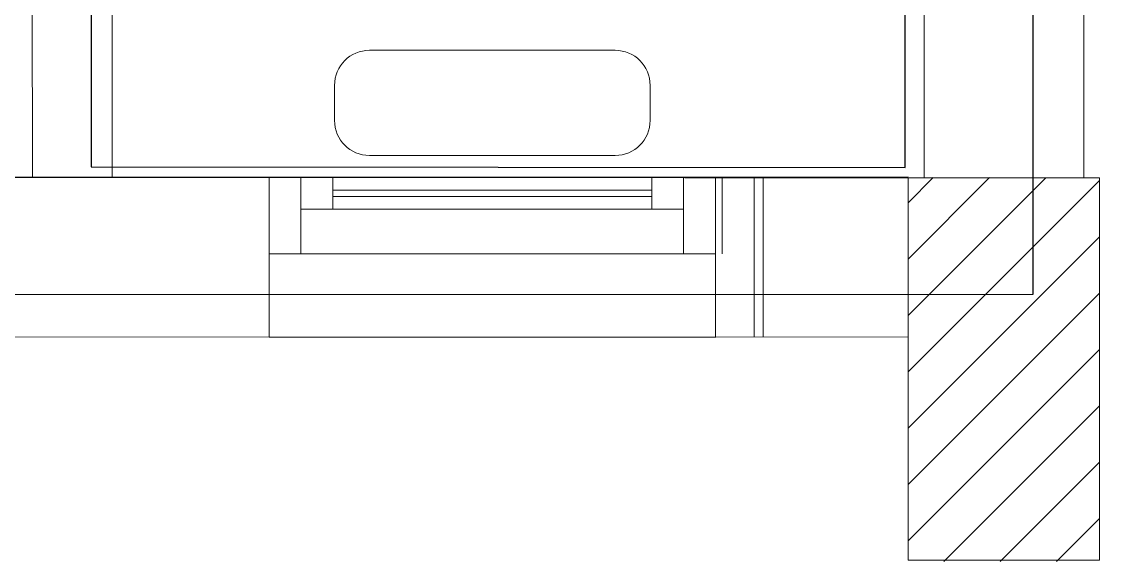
# Model space of a CAD drawing. Header units: inches. Extents: x 0 to 46333, y 12439 to 30520.
# Drawn here: x 18110 to 19800, y 15018 to 15866 of the extents above; entities that cross this region are included whole.
import ezdxf

# ---------------------------------------------------------------- set-up
doc = ezdxf.new("R2010")
doc.units = ezdxf.units.IN
doc.header["$MEASUREMENT"] = 0
for name, color, linetype, lineweight in [('COLUMNS', 5, 'Continuous', 0), ('COLUMNS1', 4, 'Continuous', 0), ('EQUIP', 6, 'Continuous', 0), ('WALL', 7, 'Continuous', 0), ('WC', 2, 'Continuous', 0), ('WINDOW', 4, 'Continuous', 0)]:
    doc.layers.add(name, color=color, linetype=linetype, lineweight=lineweight)
doc.layers.add('DLX_FL1_CONT', color=7, linetype='Continuous', true_color=0x969696)
doc.layers.add('HATCH', color=1, linetype='Continuous')
doc.layers.add('v.p', color=7, linetype='Continuous')

# ---------------------------------------------------------------- blocks, each defined once
blk = doc.blocks.new('first floor civil')
at = {"layer": 'HATCH', "linetype": 'Continuous'}
h = blk.add_hatch(dxfattribs=at)
h.set_pattern_fill('ANSI31', color=9, style=0)
h.set_pattern_definition([(225, (2593349.417, -9831076.72), (44.19417382, -44.19417382), [])])
h.paths.add_polyline_path([(602215.2, 120913.6), (602465, 120913.7), (602465, 120913.7), (602515.2, 120913.7), (602515.2, 121163.5), (602515.2, 121163.5), (602515.2, 121515.7), (602215.2, 121515.9)])
at = {"layer": 'COLUMNS', "color": 9}
for p, q in [((602265.2, 121515.7), (602215.2, 121515.7)), ((602215.2, 121515.7), (602215.2, 120915.7)), ((602515.2, 121515.7), (602515.2, 121341.1)), ((602515.2, 121091.1), (602515.2, 120915.7)), ((602515.2, 120915.7), (602215.2, 120915.7))]:
    blk.add_line(p, q, dxfattribs=at)
at = {"layer": 'COLUMNS1', "color": 9}
for p, q in [((601213.2, 121266.4), (601213.2, 121516.4)), ((602515.2, 121515.7), (602265.2, 121515.7)), ((602515.2, 121341.1), (602515.2, 121091.1))]:
    blk.add_line(p, q, dxfattribs=at)
at = {"layer": 'EQUIP', "color": 9}
blk.add_line((601988.1, 121266), (601988.1, 121516.1), dxfattribs=at)
at = {"layer": 'WALL', "color": 9}
for p, q in [((602240.5, 127590.7), (602240.5, 121515.7)), ((602490.5, 127590.7), (602490.5, 121515.7)), ((600841.6, 123267.3), (600841.9, 121517.5)), ((600966.9, 123267.4), (600966.9, 121516.9)), ((602240.5, 121515.7), (598489.6, 121516.3)), ((602215.2, 121517.3), (598515.2, 121515.8)), ((601865.2, 121515.7), (602215.2, 121515.7)), ((601913.2, 121516.6), (601913.2, 121266)), ((601973.7, 121516.6), (601973.7, 121266)), ((598515.2, 121267), (602215.2, 121265.6))]:
    blk.add_line(p, q, dxfattribs=at)
at = {"layer": 'WC', "color": 9}
for p, q in [((601370.7, 121715.6), (601755.7, 121715.6)), ((601315.7, 121605.6), (601315.7, 121660.6)), ((601810.7, 121660.6), (601810.7, 121605.6)), ((601755.7, 121550.6), (601370.7, 121550.6))]:
    blk.add_line(p, q, dxfattribs=at)
at = {"layer": 'WC', "color": 9, "extrusion": (0, 0, -1)}
for centre, start, end in [((-601370.7, 121660.6), 0, 90), ((-601755.7, 121660.6), 90, 180), ((-601370.7, 121605.6), 270, 0), ((-601755.7, 121605.6), 180, 270)]:
    blk.add_arc(centre, 55, start, end, dxfattribs=at)
at = {"layer": 'WINDOW', "color": 9}
for p, q in [((601913.2, 121516.6), (601213.2, 121516.4)), ((601263, 121515.3), (601263, 121396.1)), ((601313, 121515.3), (601313, 121466.1)), ((601813.2, 121466.1), (601813.2, 121515.5)), ((601863.2, 121396.1), (601863.2, 121515.5)), ((601923.7, 121396.1), (601923.7, 121515.5)), ((601813.2, 121496.1), (601313, 121496.1)), ((601813.2, 121486.1), (601313, 121486.1)), ((601863.2, 121466.1), (601263, 121466.1)), ((601913.2, 121396.1), (601213, 121396.1)), ((601213.2, 121265.7), (601913.2, 121265))]:
    blk.add_line(p, q, dxfattribs=at)

msp = doc.modelspace()

# ---------------------------------------------------------------- linework, layer by layer
at = {"layer": 'DLX_FL1_CONT'}
for points in [[(19695.9, 15437.9, 0), (19695.9, 21926.2, 0)], [(18218.8, 17356.6, 0), (18218.8, 15637.8, 0)], [(19495.4, 15636.6, 0), (19495.4, 17356.6, 0)], [(18218.8, 15637.8, 0), (19495.4, 15636.6, 0)], [(3007.1, 15436.4, 0), (19695.9, 15437.9, 0)]]:
    msp.add_polyline3d(points, dxfattribs=at)

# ---------------------------------------------------------------- block references
at = {"layer": 'v.p', "color": 1, "linetype": 'Continuous'}
msp.add_blockref('first floor civil', (-582715.1, -105895.1), dxfattribs=at)

doc.saveas('drawing.dxf')
